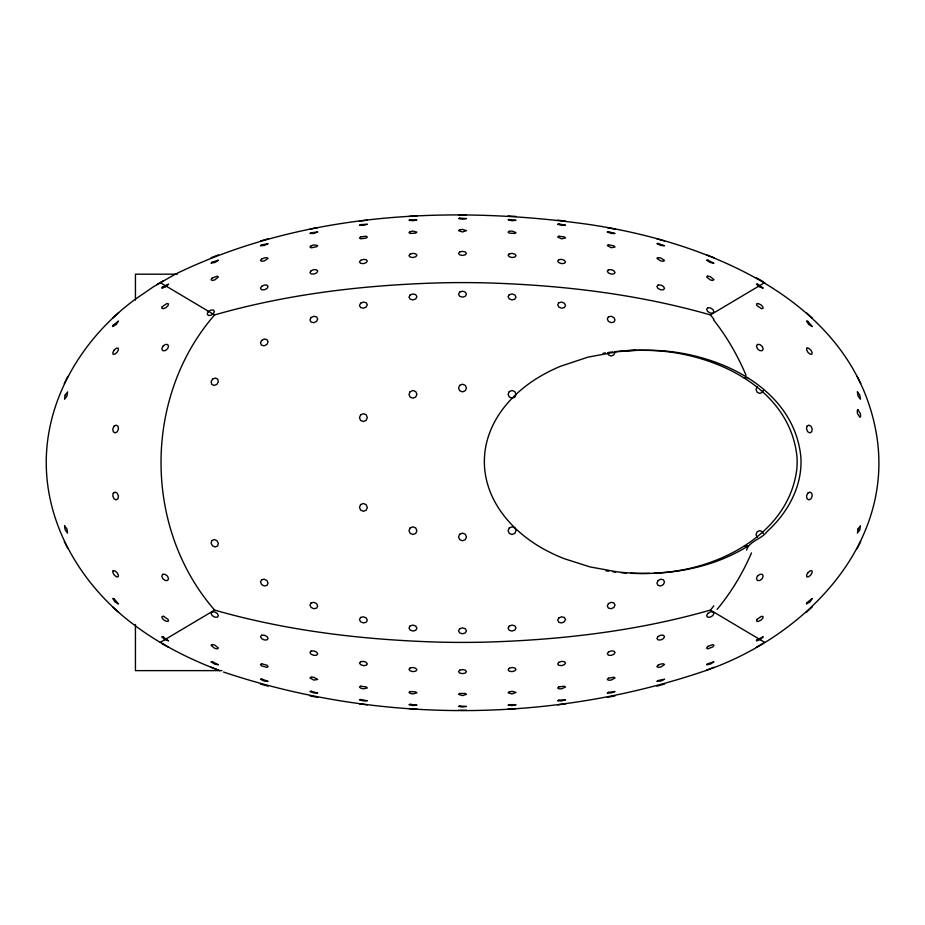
<?xml version="1.0" encoding="UTF-8"?>
<svg xmlns="http://www.w3.org/2000/svg" width="925" height="925" viewBox="0 0 925 925"><rect width="100%" height="100%" fill="white"/><g stroke="black" fill="none" stroke-linecap="round" stroke-linejoin="round"><path stroke-width="1.39" d="M614.952 352.09L613.842 354.888L611.159 356.056L608.488 354.888L607.737 353.026M757.136 386.673L756.026 389.471L757.147 392.281L759.83 393.437L762.501 392.281L763.241 390.408M746.579 550.051C749.447 540.79 761.726 539.194 767.137 531.517C785.036 515.271 798.622 493.048 800.738 468.605A72.797 69.618 89.4 0 0 800.807 456.418C793.268 385.193 712.562 350.459 649.489 350.309A255.231 244.073 89.4 0 0 616.478 351.87L587.953 357.142L560.342 366.335A181.011 173.091 89.4 0 0 543.38 374.567C515.179 390.096 490.551 416.308 485.347 449.03A76.879 73.514 89.4 0 0 484.735 469.333C488.331 506.16 516.613 535.517 548.433 551.554A187.312 179.115 89.4 0 0 563.741 558.515L589.826 566.875L616.697 571.777A254.942 243.784 89.4 0 0 649.801 573.396M64.299 383.505L67.837 376.406M857.163 548.594L860.701 541.495M713.857 605.84L710.412 610.072C637.695 630.942 561.972 639.857 486.504 642.1A667.237 462.465 0 0 1 438.496 642.112C363.028 639.857 287.305 630.942 214.588 610.072C143.178 528.071 143.178 396.929 214.588 314.928C287.305 294.058 363.028 285.143 438.496 282.9A667.237 462.465 0 0 1 486.504 282.888C561.972 285.143 637.695 294.058 710.412 314.928L713.857 319.16M112.688 318.108L118.562 312.777M806.438 612.223L812.312 606.893M223.515 672.036C376.868 723.442 548.132 723.442 701.485 672.036C800.09 639.822 893.643 548.756 876.958 437.271C855.729 300.983 708.585 241.992 587.918 224.312C449.816 205.107 302.394 212.415 175.287 274.193L153.77 286.565L135.443 299.122C83.782 336.989 46.204 397.23 46.25 462.5C46.204 527.77 83.782 588.011 135.443 625.878C157.608 642.413 182.248 655.409 207.767 665.907A444.301 444.301 0 0 0 219.745 670.625M654.253 573.095C714.909 571.257 788.875 535.621 796.876 468.64A72.797 69.618 89.4 0 0 796.945 456.453C789.407 385.239 708.7 350.506 645.627 350.344A255.231 244.073 89.4 0 0 615.333 351.604M156.857 284.623L163.667 280.564M160.256 642.401L214.588 610.072M764.744 282.599L710.412 314.928M756.384 647.234L763.264 643.303M211.039 257.751L218.427 254.861M706.573 670.139L713.961 667.249M260.468 240.963L268.111 238.847M656.889 686.153L664.532 684.038M309.944 229.123L317.738 227.619M607.263 697.381L615.056 695.878M603.077 353.281L605.459 352.876M608.315 352.494L612.616 351.916M359.455 221.121L367.329 220.173M557.671 704.827L565.545 703.879M408.989 216.427L416.909 215.953M508.091 709.047L516.011 708.573M634.272 350.367L635.429 350.309L627.508 350.587M743.839 377.747L747.712 377.701M744.405 545.923L748.267 545.877C717.881 564.99 681.563 573.165 645.939 573.431A254.942 243.784 89.4 0 1 630.7 573.269M458.534 214.727L466.466 214.727M177.253 274.193L135.443 274.193L135.443 300.139M221.942 670.625L135.443 670.625L135.443 624.491M458.534 710.273L466.466 710.273M508.091 215.953L516.011 216.427M408.989 708.573L416.909 709.047M557.671 220.173L565.545 221.121M359.455 703.879L367.329 704.827M606.095 570.898L608.789 571.268M607.263 227.619L615.056 229.123M309.944 695.878L317.738 697.381M656.889 238.847L664.532 240.963M260.468 684.038L268.111 686.153M706.573 254.861L713.961 257.751M211.039 667.249L218.427 670.139M756.384 277.766L763.264 281.697M161.736 643.303L168.616 647.234M214.588 314.928L160.256 282.599M710.412 610.072L764.744 642.401M806.438 312.777L812.312 318.108M112.688 606.893L118.562 612.223M857.163 376.406L860.701 383.505M64.299 541.495L67.837 548.594M763.241 533.656L762.501 531.794L759.818 530.626L757.136 531.794L756.026 534.592L757.147 537.402M751.482 552.907A235.921 205.766 85.4 0 1 717.095 609.378M713.418 319.645A235.921 200.563 90 0 1 746.024 375.272M626.56 573.061A254.942 243.784 89.4 0 1 621.045 572.656M615.564 572.124A254.942 243.784 89.4 0 1 612.836 571.812M113.104 570.748L112.838 572.471L114.203 574.98L116.4 576.795L118.146 576.876L118.412 575.153L117.047 572.644L114.85 570.817L113.104 570.748M806.854 348.124L806.588 349.847L807.953 352.356L810.15 354.183L811.896 354.252L812.162 352.529L810.797 350.02L808.6 348.205L806.854 348.124M64.577 525.77L65.143 529.817L67.571 533.112L67.005 529.054L64.577 525.77M857.429 391.888L857.995 395.946L860.423 399.23L859.857 395.183L857.429 391.888M162.199 306.73L161.921 308.372L163.552 308.684L166.142 307.493L168.165 305.493L168.442 303.863L166.812 303.539L162.199 306.73M756.835 619.507L756.558 621.138L758.188 621.461L760.778 620.27L762.801 618.27L763.079 616.628L761.448 616.316L756.835 619.507M113.266 493.233L112.781 495.985L113.972 498.748L116.122 499.882L117.984 498.748L118.469 495.985L117.278 493.233L115.128 492.088L113.266 493.233M807.016 426.252L806.531 429.015L807.722 431.767L809.872 432.912L811.734 431.767L812.219 429.015L811.028 426.252L808.878 425.118L807.016 426.252M211.767 540.628L211.12 543.252L212.588 545.877L215.305 546.964L217.687 545.877L218.346 543.252L216.878 540.628L214.161 539.541L211.767 540.628M65.143 395.183L64.577 399.23L67.005 395.946L67.571 391.888L65.143 395.183M113.151 325.253L112.769 326.537L116.273 324.455L118.481 321.021L113.151 325.253M806.901 602.695L806.519 603.979L810.022 601.897L812.231 598.463L806.901 602.695M857.995 529.054L857.429 533.112L859.857 529.817L860.423 525.77L857.995 529.054M162.788 346.343L161.806 348.898L162.788 350.679L165.182 350.644L167.564 348.806L168.547 346.251L167.564 344.47L165.182 344.505L162.788 346.343M757.436 576.194L756.453 578.749L757.436 580.53L759.818 580.495L762.212 578.657L763.194 576.102L762.212 574.321L759.818 574.356L757.436 576.194M360.611 414.909L359.467 417.695L360.611 420.436L363.398 421.522L366.173 420.308L367.329 417.522L366.173 414.782L363.398 413.706L360.611 414.909M360.611 504.564L359.467 507.305L360.611 510.091L363.398 511.294L366.173 510.218L367.329 507.478L366.173 504.692L363.398 503.478L360.611 504.564M410.145 391.668L408.989 394.408L410.145 397.114L412.943 398.189L415.741 397.022L416.897 394.281L415.741 391.587L412.943 390.5L410.145 391.668M509.259 527.978L508.103 530.707L509.259 533.413L512.057 534.488L514.855 533.32L516.011 530.592L514.855 527.886L512.057 526.811L509.259 527.978M113.972 426.252L112.781 429.015L113.266 431.767L115.128 432.912L117.278 431.767L118.469 429.015L117.984 426.252L116.122 425.118L113.972 426.252M459.702 385.343L458.534 388.049L459.702 390.755L462.5 391.865L465.298 390.755L466.466 388.049L465.298 385.343L462.5 384.222L459.702 385.343M410.145 527.886L408.989 530.592L410.145 533.332L412.943 534.5L415.741 533.413L416.897 530.719L415.741 527.978L412.943 526.811L410.145 527.886M509.259 391.587L508.103 394.281L509.259 397.022L512.057 398.189L514.855 397.114L516.011 394.408L514.855 391.68L512.057 390.5L509.259 391.587M459.702 534.245L458.534 536.951L459.702 539.657L462.5 540.778L465.298 539.657L466.466 536.951L465.298 534.245L462.5 533.135L459.702 534.245M807.722 493.233L806.531 495.985L807.016 498.748L808.878 499.882L811.028 498.748L812.219 495.985L811.734 493.233L809.872 492.088L807.722 493.233M261.602 340.446L260.492 343.013L261.602 345.233L264.284 345.8L266.967 344.377L268.077 341.811L266.967 339.591L264.284 339.024L261.602 340.446M658.033 580.623L656.923 583.189L658.033 585.409L660.716 585.976L663.398 584.554L664.508 581.987L663.398 579.767L660.716 579.2L658.033 580.623M311.101 317.564L309.967 319.969L311.101 322.073L313.841 322.663L316.581 321.38L317.714 318.975L316.581 316.859L313.841 316.281L311.101 317.564M608.419 603.62L607.286 606.025L608.419 608.141L611.159 608.719L613.899 607.436L615.032 605.031L613.899 602.927L611.159 602.337L608.419 603.62M208.264 311.69L207.2 313.91L208.264 315.425L210.831 315.356L213.398 313.737L214.461 311.528L213.398 310.014L210.831 310.083L208.264 311.69M707.683 613.518L706.619 615.715L707.683 617.218L710.261 617.16L712.84 615.564L713.903 613.379L712.84 611.864L710.261 611.922L707.683 613.518M261.602 579.767L260.492 581.987L261.602 584.554L264.284 585.976L266.967 585.409L268.077 583.189L266.967 580.623L264.284 579.2L261.602 579.767M360.623 303.215L359.467 305.481L360.623 307.551L363.398 308.198L366.173 307.054L367.317 304.776L366.173 302.718L363.398 302.07L360.623 303.215M558.827 617.946L557.683 620.224L558.827 622.282L561.602 622.93L564.377 621.785L565.533 619.519L564.377 617.449L561.602 616.802L558.827 617.946M410.145 294.948L408.989 297.122L410.145 299.18L412.943 299.92L415.741 298.914L416.897 296.74L415.741 294.682L412.943 293.942L410.145 294.948M509.259 626.086L508.103 628.26L509.259 630.318L512.057 631.058L514.855 630.052L516.011 627.878L514.855 625.82L512.057 625.08L509.259 626.086M311.101 602.927L309.967 605.031L311.101 607.436L313.841 608.719L316.581 608.141L317.714 606.025L316.581 603.62L313.841 602.337L311.101 602.927M608.419 316.859L607.286 318.975L608.419 321.38L611.159 322.663L613.899 322.073L615.032 319.969L613.899 317.564L611.159 316.281L608.419 316.859M114.203 350.02L112.838 352.529L113.104 354.252L114.85 354.183L117.047 352.356L118.412 349.847L118.146 348.124L116.4 348.205L114.203 350.02M807.953 572.644L806.588 575.153L806.854 576.876L808.6 576.795L810.797 574.98L812.162 572.471L811.896 570.748L810.15 570.817L807.953 572.644M162.788 574.321L161.806 576.102L162.788 578.657L165.182 580.495L167.564 580.53L168.547 578.749L167.564 576.194L165.182 574.356L162.788 574.321M459.702 292.08L458.534 294.173L459.702 296.278L462.5 297.145L465.298 296.278L466.466 294.173L465.298 292.08L462.5 291.213L459.702 292.08M459.702 628.722L458.534 630.827L459.702 632.92L462.5 633.787L465.298 632.92L466.466 630.827L465.298 628.722L462.5 627.855L459.702 628.722M757.436 344.47L756.453 346.251L757.436 348.806L759.818 350.644L762.212 350.679L763.194 348.898L762.212 346.343L759.818 344.505L757.436 344.47M360.623 617.449L359.467 619.519L360.623 621.785L363.398 622.93L366.173 622.282L367.317 620.224L366.173 617.946L363.398 616.802L360.623 617.449M558.827 302.718L557.683 304.776L558.827 307.054L561.602 308.198L564.377 307.551L565.533 305.481L564.377 303.215L561.602 302.07L558.827 302.718M212.588 379.123L211.12 381.748L211.767 384.372L214.161 385.459L216.878 384.372L218.346 381.748L217.687 379.123L215.305 378.036L212.588 379.123M509.259 294.682L508.103 296.74L509.259 298.914L512.057 299.92L514.855 299.18L516.011 297.122L514.855 294.948L512.057 293.942L509.259 294.682M410.145 625.82L408.989 627.878L410.145 630.052L412.943 631.058L415.741 630.318L416.897 628.26L415.741 626.086L412.943 625.08L410.145 625.82M261.602 286.392L260.492 288.346L261.602 289.768L264.284 289.814L266.967 288.473L268.077 286.519L266.967 285.097L264.284 285.039L261.602 286.392M658.033 636.527L656.923 638.481L658.033 639.903L660.716 639.961L663.398 638.608L664.508 636.654L663.398 635.232L660.716 635.186L658.033 636.527M162.465 287.074L161.771 288.184L165.621 286.889L168.581 284.114L162.465 287.074M757.101 639.765L756.419 640.886L760.257 639.58L763.229 636.816L757.101 639.765M311.101 270.759L309.956 272.528L311.101 273.904L313.841 274.077L316.581 272.944L317.714 271.164L316.581 269.788L313.841 269.614L311.101 270.759M608.419 652.056L607.286 653.836L608.419 655.212L611.159 655.386L613.899 654.241L615.044 652.472L613.899 651.096L611.159 650.923L608.419 652.056M857.926 409.74L857.209 410.85L857.498 413.556L859.926 417.372L860.655 416.25L860.366 413.556L857.926 409.74M212.137 278.09L211.062 279.674L212.137 280.448L214.727 279.974L218.392 276.933L217.329 276.147L212.137 278.09M707.671 646.482L706.607 648.067L707.671 648.853L712.863 646.91L713.938 645.326L712.863 644.552L707.671 646.482M360.611 260.33L359.467 261.96L360.611 263.324L363.398 263.625L366.173 262.677L367.317 261.047L366.173 259.682L363.398 259.382L360.611 260.33M558.827 662.323L557.683 663.953L558.827 665.318L561.602 665.618L564.389 664.67L565.533 663.04L564.389 661.676L561.602 661.375L558.827 662.323M212.16 611.864L211.097 613.379L212.16 615.564L214.739 617.16L217.317 617.218L218.381 615.715L217.317 613.518L214.739 611.922L212.16 611.864M707.683 307.782L706.619 309.285L707.683 311.482L710.261 313.078L712.84 313.136L713.903 311.621L712.84 309.436L710.261 307.84L707.683 307.782M410.145 254.155L408.989 255.682L410.145 257.069L412.943 257.508L415.741 256.734L416.897 255.208L415.741 253.82L412.943 253.381L410.145 254.155M509.259 668.266L508.103 669.793L509.259 671.18L512.057 671.619L514.855 670.845L516.011 669.318L514.855 667.931L512.057 667.492L509.259 668.266M261.602 635.232L260.492 636.654L261.602 638.608L264.284 639.961L266.967 639.903L268.077 638.481L266.967 636.527L264.284 635.186L261.602 635.232M658.033 285.097L656.923 286.519L658.033 288.473L660.716 289.814L663.398 289.768L664.508 288.346L663.398 286.392L660.716 285.039L658.033 285.097M459.702 251.958L458.534 253.404L459.702 254.838L462.5 255.439L465.298 254.838L466.466 253.404L465.298 251.958L462.5 251.357L459.702 251.958M459.702 670.163L458.534 671.596L459.702 673.042L462.5 673.643L465.298 673.042L466.466 671.596L465.298 670.163L462.5 669.561L459.702 670.163M261.59 259.093L260.48 260.457L261.59 261.232L264.284 260.942L268.088 258.399L266.978 257.636L264.284 257.925L261.59 259.093M658.022 665.225L656.912 666.601L658.022 667.364L660.716 667.075L664.52 664.543L663.41 663.768L660.716 664.058L658.022 665.225M608.419 269.788L607.286 271.164L608.419 272.944L611.159 274.077L613.899 273.904L615.044 272.528L613.899 270.759L611.159 269.614L608.419 269.788M311.101 651.096L309.956 652.472L311.101 654.241L313.841 655.386L316.581 655.212L317.714 653.836L316.581 652.056L313.841 650.923L311.101 651.096M509.259 253.82L508.103 255.208L509.259 256.734L512.057 257.508L514.855 257.069L516.011 255.682L514.855 254.155L512.057 253.381L509.259 253.82M410.145 667.931L408.989 669.318L410.145 670.845L412.943 671.619L415.741 671.18L416.897 669.793L415.741 668.266L412.943 667.492L410.145 667.931M558.827 259.682L557.683 261.047L558.827 262.677L561.602 263.625L564.389 263.324L565.533 261.96L564.389 260.33L561.602 259.382L558.827 259.682M360.611 661.676L359.467 663.04L360.611 664.67L363.398 665.618L366.173 665.318L367.317 663.953L366.173 662.323L363.398 661.375L360.611 661.676M211.929 262.261L211.062 263.209L215.028 262.434L218.404 260.214L211.929 262.261M707.463 663.838L706.596 664.786L710.562 664.011L713.938 661.791L707.463 663.838M311.089 245.842L309.956 247.044L311.089 247.819L316.581 246.778L317.726 245.564L313.841 244.905L311.089 245.842M608.419 678.222L607.274 679.436L608.419 680.21L611.159 680.095L615.044 677.956L613.911 677.181L608.419 678.222M360.611 236.904L359.467 237.991L360.611 238.789L366.173 238.107L367.329 237.02L366.173 236.222L360.611 236.904M558.827 686.893L557.671 687.98L558.827 688.778L561.602 688.836L565.533 687.009L564.389 686.211L558.827 686.893M410.145 231.632L408.989 232.614L410.145 233.458L415.741 233.112L416.897 232.129L412.943 231.077L410.145 231.632M509.259 691.888L508.103 692.871L512.057 693.923L516.011 692.386L512.057 691.333L509.259 691.888M261.451 244.975L260.48 245.784L264.481 245.391L268.1 243.599L261.451 244.975M657.883 680.592L656.9 681.401L660.913 680.997L664.52 679.216L657.883 680.592M459.702 229.77L458.534 230.672L462.5 231.944L466.466 230.672L462.5 229.388L459.702 229.77M459.702 693.438L458.534 694.328L462.5 695.612L466.466 694.328L465.298 693.438L459.702 693.438M707.671 276.147L706.607 276.933L710.273 279.974L712.863 280.448L713.938 279.674L710.273 276.621L707.671 276.147M212.137 644.552L211.062 645.326L214.727 648.379L217.329 648.853L218.392 648.067L214.727 645.026L212.137 644.552M509.259 231.285L508.103 232.129L509.259 233.112L514.855 233.458L516.011 232.614L512.057 231.077L509.259 231.285M410.145 691.542L408.989 692.386L410.145 693.368L412.943 693.923L416.897 692.871L415.741 691.888L410.145 691.542M558.827 236.222L557.671 237.02L561.602 238.835L565.533 237.991L564.389 236.904L558.827 236.222M360.611 686.211L359.467 687.009L360.611 688.096L363.398 688.836L367.329 687.98L366.173 686.893L360.611 686.211M658.022 257.636L656.912 258.399L660.716 260.942L663.41 261.232L664.52 260.457L660.716 257.925L658.022 257.636M261.59 663.768L260.48 664.543L261.59 665.907L266.978 667.364L268.088 666.601L266.978 665.225L261.59 663.768M608.419 244.79L607.274 245.564L611.159 247.715L615.044 247.044L613.911 245.842L608.419 244.79M311.089 677.181L309.956 677.956L313.841 680.095L317.726 679.436L313.841 677.285L311.089 677.181M310.997 232.811L309.956 233.505L313.968 233.401L317.726 231.955L310.997 232.811M608.315 692.339L607.274 693.045L611.298 692.929L615.044 691.495L608.315 692.339M360.611 224.602L359.455 225.203L363.398 225.376L367.329 224.243L360.611 224.602M558.827 700.156L557.671 700.757L561.602 700.93L565.545 699.797L558.827 700.156M410.145 219.815L408.989 220.323L412.943 220.717L416.909 219.849L410.145 219.815M509.259 704.642L508.091 705.151L512.057 705.532L516.011 704.677L509.259 704.642M459.702 218.138L458.534 218.566L462.5 219.179L466.466 218.566L459.702 218.138M459.702 705.995L458.534 706.434L462.5 707.047L466.466 706.434L459.702 705.995M509.259 219.479L508.091 219.849L512.057 220.717L516.011 220.323L509.259 219.479M410.145 704.307L408.989 704.677L412.943 705.532L416.909 705.151L410.145 704.307M558.827 223.919L557.671 224.243L561.602 225.376L565.545 225.203L558.827 223.919M360.611 699.473L359.455 699.797L363.398 700.93L367.329 700.757L360.611 699.473M608.5 231.713L607.274 231.955L611.032 233.401L615.044 233.505L608.5 231.713M311.182 691.253L309.956 691.495L313.702 692.929L317.726 693.045L311.182 691.253M758.188 303.539L756.558 303.863L756.835 305.493L761.448 308.684L763.079 308.372L762.801 306.73L760.778 304.73L758.188 303.539M163.552 616.316L161.921 616.628L162.199 618.27L164.222 620.27L166.812 621.461L168.442 621.138L168.165 619.507L163.552 616.316M658.161 243.425L656.9 243.599L660.519 245.391L664.52 245.784L658.161 243.425M261.729 679.043L260.48 679.216L264.088 680.997L268.1 681.401L261.729 679.043M707.879 260.145L706.596 260.214L709.972 262.434L713.938 263.209L707.879 260.145M212.345 661.722L211.062 661.791L214.438 664.011L218.404 664.786L212.345 661.722M757.725 284.195L756.419 284.114L759.379 286.889L763.229 288.184L757.725 284.195M163.089 636.897L161.771 636.816L164.742 639.58L168.581 640.886L163.089 636.897M807.826 321.357L806.519 321.021L808.728 324.455L812.231 326.537L807.826 321.357M114.076 598.799L112.769 598.463L114.977 601.897L118.481 603.979L114.076 598.799"/></g></svg>
